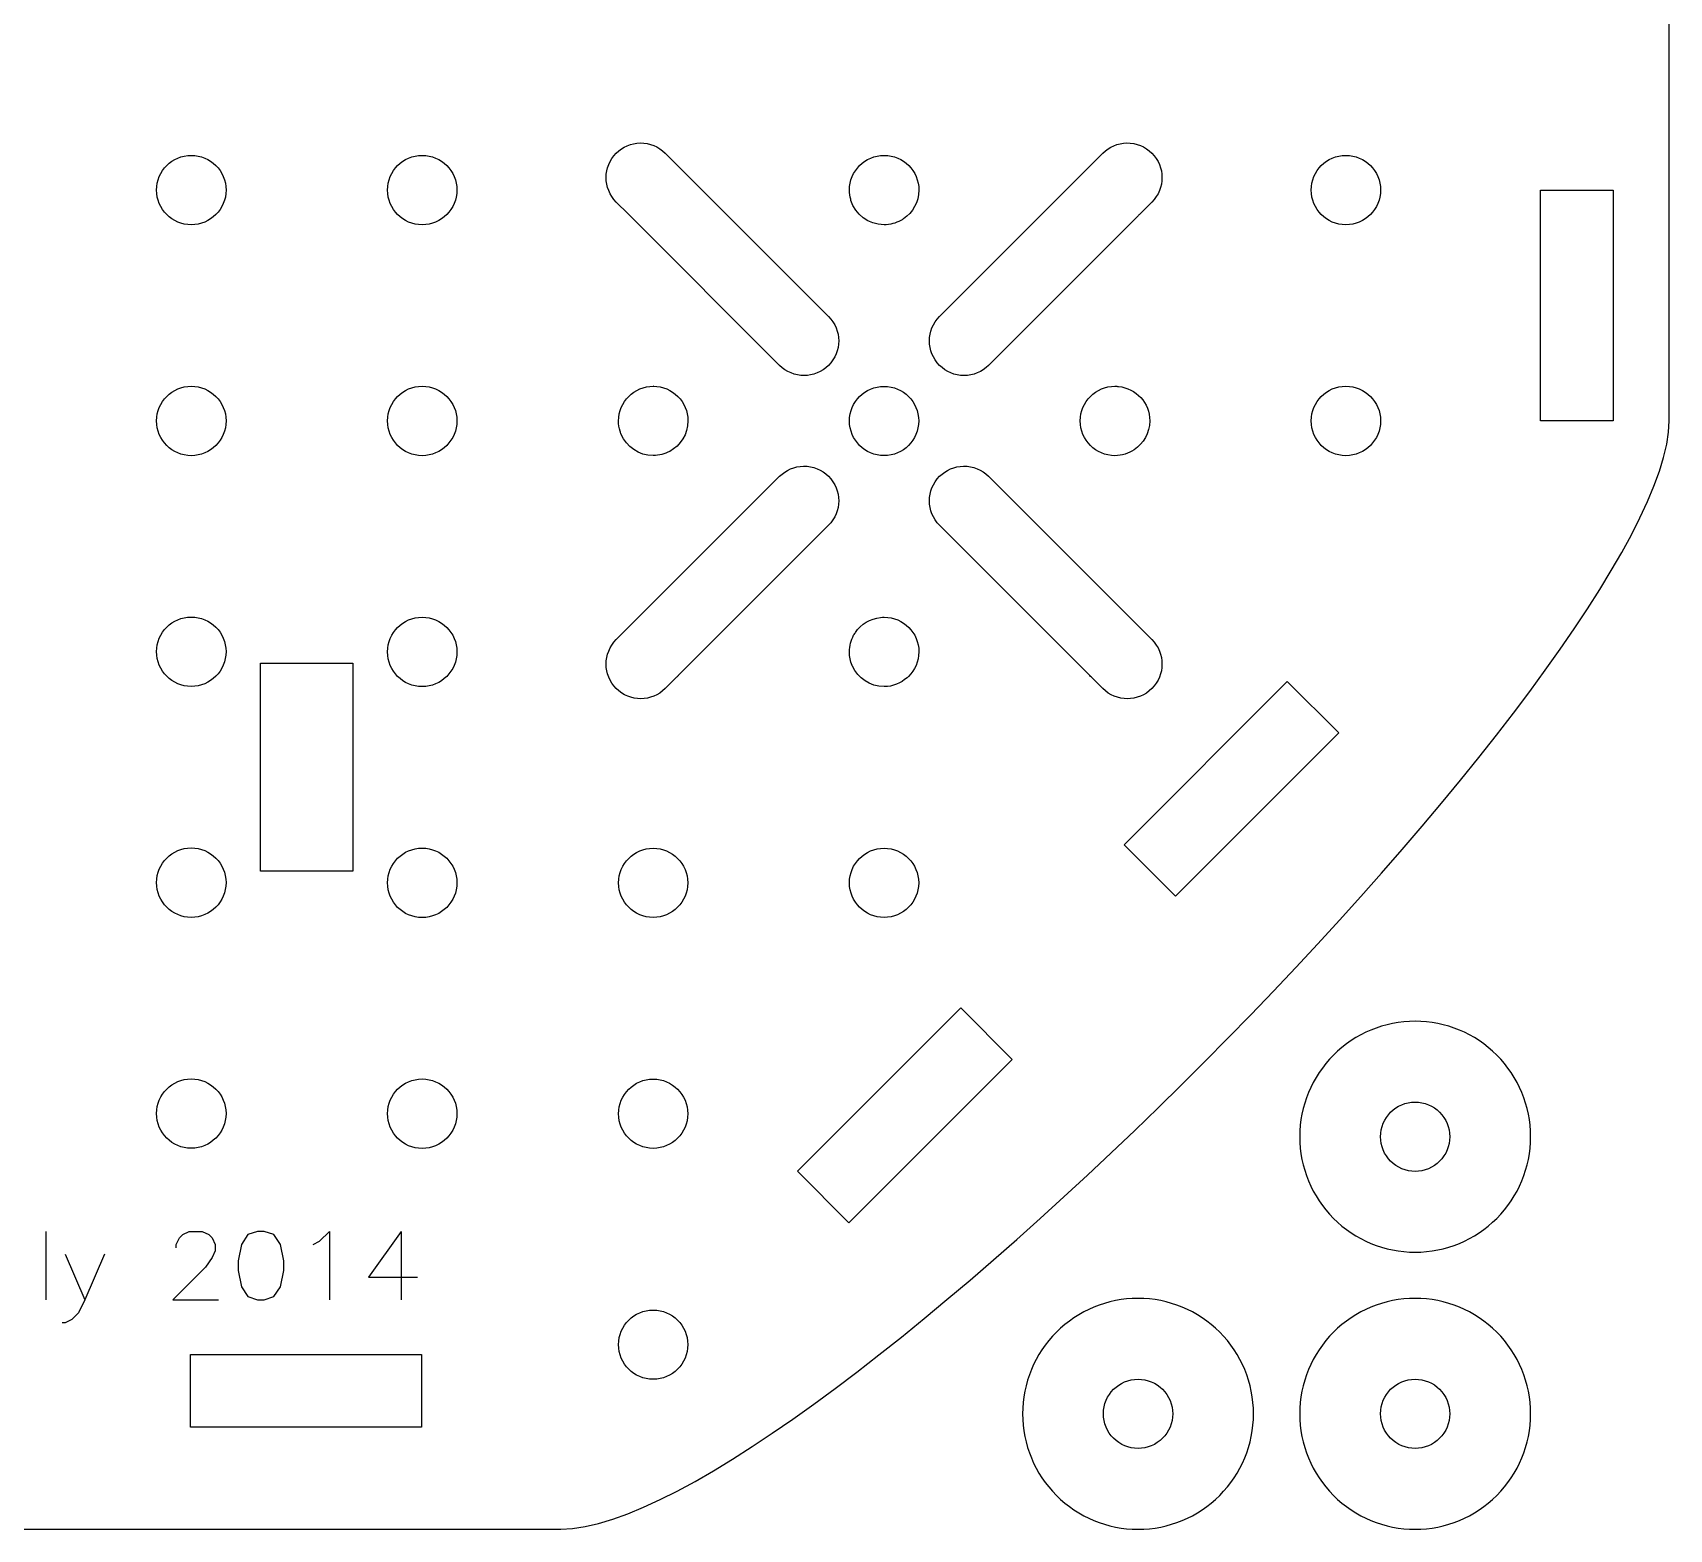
# Model space of a CAD drawing. Extents: x 14 to 308, y -244 to -76.
# Drawn here: x 235 to 305.8, y -243.8 to -179 of the extents above; entities that cross this region are included whole.
import ezdxf

# ---------------------------------------------------------------- set-up
doc = ezdxf.new("R2010")
doc.units = 0
doc.layers.add('Transparent', color=7, linetype='CONTINUOUS')

msp = doc.modelspace()

# ---------------------------------------------------------------- linework, layer by layer
at = {"layer": 'Transparent', "color": 7}
for p, q in [((305.828929, -195.845848), (305.828929, -172.855744)), ((261.270894, -183.813783), (261.270894, -183.813783)), ((282.342057, -183.813671), (282.342198, -183.813783)), ((241.825134, -184.35232), (241.825134, -184.35232)), ((251.824719, -184.35232), (251.824719, -184.35232)), ((271.834867, -184.353477), (271.836052, -184.35232)), ((271.834867, -184.353477), (271.834867, -184.353477)), ((274.232175, -191.324084), (280.762431, -184.794393)), ((291.825316, -184.35232), (291.825316, -184.35232)), ((283.424802, -186.374188), (282.927047, -186.871915)), ((300.253403, -185.854476), (303.403031, -185.854476)), ((300.253403, -190.540889), (300.253403, -185.854476)), ((300.253403, -185.854476), (300.253403, -185.854476)), ((303.403031, -185.854476), (303.403031, -190.537051)), ((267.303394, -193.445181), (260.802913, -186.944672)), ((272.669483, -187.097919), (272.66666, -187.100741)), ((300.253403, -195.854061), (300.253403, -190.540889)), ((303.403031, -190.537051), (303.403031, -195.854061)), ((241.825134, -194.349873), (241.825134, -194.349873)), ((251.824719, -194.349873), (251.824719, -194.349873)), ((261.835282, -194.350353), (261.835903, -194.349873)), ((261.838104, -194.350353), (261.835282, -194.350353)), ((271.82942, -194.353824), (271.82942, -194.353824)), ((281.825223, -194.349647), (281.825167, -194.349873)), ((291.825316, -194.349873), (291.825316, -194.349873)), ((260.398319, -196.29842), (260.398319, -196.295597)), ((303.403031, -195.854061), (300.253403, -195.854061)), ((268.341887, -197.811582), (268.341887, -197.811582)), ((275.270668, -197.811582), (275.270668, -197.811582)), ((276.353809, -198.250353), (283.424802, -205.321883)), ((269.424463, -200.371423), (262.928949, -206.867501)), ((241.824033, -204.344039), (241.824033, -204.344039)), ((251.824719, -204.351377), (251.824719, -204.351377)), ((271.829363, -204.352562), (271.835572, -204.352562)), ((271.835572, -204.352562), (271.836052, -204.351377)), ((271.835572, -204.352562), (271.835572, -204.352562)), ((244.828684, -206.349087), (248.828873, -206.349087)), ((244.828684, -215.348787), (244.828684, -206.349087)), ((244.828684, -206.349087), (244.828684, -206.349087)), ((248.828873, -206.349087), (248.828873, -215.348787)), ((281.303705, -207.44298), (280.808179, -206.947426)), ((282.221491, -214.203359), (289.292484, -207.132366)), ((289.292484, -207.132366), (291.519923, -209.359833)), ((289.292484, -207.132366), (289.292484, -207.132366)), ((291.519923, -209.359833), (284.448958, -216.430827)), ((241.824033, -214.344019), (241.824033, -214.344019)), ((251.824719, -214.352486), (251.824719, -214.352486)), ((261.829271, -214.355308), (261.829271, -214.355308)), ((271.82942, -214.355308), (271.82942, -214.355308)), ((284.448958, -216.430827), (282.221491, -214.203359)), ((248.828873, -215.348787), (244.828684, -215.348787)), ((268.080041, -228.345684), (275.151034, -221.274691)), ((275.150498, -221.274691), (277.377965, -223.502158)), ((275.151034, -221.274691), (275.150498, -221.274691)), ((294.828299, -221.849425), (294.828299, -221.849425)), ((277.377965, -223.502158), (270.307508, -230.572587)), ((241.824033, -224.344422), (241.824033, -224.344422)), ((251.824719, -224.349502), (251.824719, -224.349502)), ((261.829271, -224.354582), (261.829271, -224.354582)), ((294.828299, -225.349641), (294.828299, -225.349641)), ((270.307508, -230.572587), (268.080041, -228.345684)), ((235.526131, -230.950056), (235.526131, -233.914462)), ((241.454971, -231.091218), (241.737278, -230.950056)), ((241.737278, -230.950056), (242.301948, -230.950056)), ((242.301948, -230.950056), (242.584255, -231.091218)), ((244.701684, -230.950056), (244.278209, -231.091218)), ((244.984019, -230.950056), (244.701684, -230.950056)), ((245.407493, -231.091218), (244.984019, -230.950056)), ((247.383754, -231.373542), (247.807257, -230.950056)), ((247.807257, -230.950056), (247.807257, -233.914462)), ((250.912802, -230.950056), (249.501183, -232.926326)), ((250.912802, -230.950056), (250.912802, -233.914462)), ((270.307508, -230.572587), (270.307508, -230.572587)), ((241.172636, -231.514704), (241.313803, -231.23238)), ((241.172636, -231.655866), (241.172636, -231.514704)), ((241.313803, -231.23238), (241.454971, -231.091218)), ((242.584255, -231.091218), (242.725423, -231.23238)), ((242.725423, -231.23238), (242.86659, -231.514704)), ((242.86659, -231.514704), (242.86659, -231.797028)), ((243.995874, -231.514704), (243.854707, -232.220516)), ((244.278209, -231.091218), (243.995874, -231.514704)), ((245.689828, -231.514704), (245.407493, -231.091218)), ((245.830996, -232.220516), (245.689828, -231.514704)), ((247.101447, -231.514704), (247.383754, -231.373542)), ((236.373108, -231.93819), (237.220085, -233.914462)), ((238.067063, -231.93819), (237.220085, -233.914462)), ((242.725423, -232.079355), (242.443087, -232.50284)), ((242.86659, -231.797028), (242.725423, -232.079355)), ((243.854707, -232.220516), (243.854707, -232.644002)), ((245.830996, -232.644002), (245.830996, -232.220516)), ((242.443087, -232.50284), (241.031468, -233.914462)), ((243.854707, -232.644002), (243.995874, -233.349815)), ((245.689828, -233.349815), (245.830996, -232.644002)), ((249.501183, -232.926326), (251.618612, -232.926326)), ((243.995874, -233.349815), (244.278209, -233.7733)), ((244.278209, -233.7733), (244.701684, -233.914462)), ((244.984019, -233.914462), (245.407493, -233.7733)), ((245.407493, -233.7733), (245.689828, -233.349815)), ((282.828294, -233.849426), (282.828294, -233.849426)), ((294.828299, -233.849426), (294.828299, -233.849426)), ((236.93775, -234.479113), (236.655443, -234.761437)), ((237.220085, -233.914462), (236.93775, -234.479113)), ((241.031468, -233.914462), (243.007758, -233.914462)), ((244.701684, -233.914462), (244.984019, -233.914462)), ((261.829271, -234.354732), (261.829271, -234.354732)), ((236.373108, -234.902598), (236.231941, -234.902598)), ((236.655443, -234.761437), (236.373108, -234.902598)), ((241.799226, -236.275734), (251.799375, -236.275734)), ((241.799226, -239.425362), (241.799226, -236.275734)), ((241.799226, -236.275734), (241.799226, -236.275734)), ((251.799375, -236.275734), (251.799375, -239.425362)), ((282.828294, -237.349642), (282.828294, -237.349642)), ((294.828299, -237.349642), (294.828299, -237.349642)), ((251.799375, -239.425362), (241.799226, -239.425362)), ((216.828062, -243.844567), (257.836814, -243.844567))]:
    msp.add_line(p, q, dxfattribs=at)
for points in [[(260.232401, -186.374188), (259.646763, -185.788427), (259.646763, -184.838852), (260.232401, -184.253091)], [(260.232401, -184.253091), (260.508256, -183.977166), (260.880769, -183.819584), (261.270894, -183.813783)], [(261.270894, -183.813783), (261.676294, -183.807894), (262.066813, -183.966365), (262.35347, -184.253091)], [(262.35347, -184.253091), (262.35347, -184.253091), (269.424463, -191.324084), (269.424463, -191.324084)], [(280.767228, -184.789313), (280.767228, -184.789313), (281.303563, -184.252978), (281.303563, -184.252978)], [(281.303563, -184.252978), (281.579419, -183.977053), (281.951932, -183.819471), (282.342057, -183.813671)], [(282.342198, -183.813783), (282.747608, -183.807886), (283.138138, -183.966358), (283.424802, -184.253091)], [(283.424802, -184.253091), (284.01044, -184.838852), (284.01044, -185.788427), (283.424802, -186.374188)], [(240.325828, -185.851625), (240.325828, -185.023219), (240.996727, -184.35232), (241.825134, -184.35232)], [(241.825134, -184.35232), (242.653569, -184.35232), (243.333301, -185.023219), (243.333245, -185.851625)], [(250.325413, -185.851625), (250.325413, -185.023219), (250.996283, -184.35232), (251.824719, -184.35232)], [(251.824719, -184.35232), (252.653125, -184.35232), (253.332914, -185.023219), (253.332858, -185.851625)], [(270.326756, -185.852783), (270.326756, -185.024347), (271.006488, -184.353477), (271.834867, -184.353477)], [(271.836052, -184.35232), (272.664515, -184.35232), (273.335329, -185.02319), (273.335358, -185.851625)], [(280.762431, -184.794393), (280.765253, -184.791571), (280.765817, -184.791006), (280.767228, -184.789313)], [(290.32601, -185.851625), (290.32601, -185.023219), (290.996881, -184.35232), (291.825316, -184.35232)], [(291.825316, -184.35232), (292.653723, -184.35232), (293.333427, -185.023219), (293.333427, -185.851625)], [(241.825134, -187.359736), (240.996727, -187.359736), (240.325743, -186.680061), (240.325828, -185.851625)], [(243.333245, -185.851625), (243.333273, -186.680032), (242.653597, -187.359736), (241.825134, -187.359736)], [(251.824719, -187.359736), (250.996283, -187.359736), (250.325385, -186.680061), (250.325413, -185.851625)], [(253.332858, -185.851625), (253.332858, -186.680032), (252.653125, -187.359736), (251.824719, -187.359736)], [(260.740627, -186.882386), (260.740627, -186.882386), (260.232401, -186.374188), (260.232401, -186.374188)], [(270.383539, -186.254074), (270.34764, -186.126143), (270.326756, -185.992059), (270.326756, -185.852783)], [(270.39511, -186.298722), (270.390595, -186.284046), (270.387772, -186.268835), (270.383539, -186.254074)], [(271.828263, -187.356491), (271.153385, -187.356491), (270.583324, -186.911624), (270.39511, -186.298722)], [(273.335358, -185.851625), (273.335358, -186.371422), (273.070915, -186.828989), (272.669483, -187.097919)], [(291.825316, -187.359736), (290.996881, -187.359736), (290.325982, -186.680061), (290.32601, -185.851625)], [(293.333427, -185.851625), (293.333427, -186.680032), (292.653723, -187.359736), (291.825316, -187.359736)], [(260.802913, -186.944672), (260.781464, -186.924352), (260.760862, -186.903835), (260.740627, -186.882386)], [(282.846021, -186.952941), (282.846021, -186.952941), (276.353809, -193.445181), (276.353809, -193.445181)], [(282.927047, -186.871915), (282.901082, -186.900137), (282.874158, -186.926807), (282.846021, -186.952941)], [(272.54982, -187.171297), (272.335727, -187.28904), (272.089996, -187.356491), (271.828263, -187.356491)], [(272.66666, -187.100741), (272.628843, -187.126141), (272.589981, -187.149481), (272.54982, -187.171297)], [(269.424463, -191.324084), (270.010101, -191.909845), (270.010101, -192.85942), (269.424463, -193.445181)], [(274.232175, -193.445181), (273.646537, -192.85942), (273.646537, -191.909845), (274.232175, -191.324084)], [(269.424463, -193.445181), (268.838706, -194.0308), (267.889152, -194.0308), (267.303394, -193.445181)], [(275.292992, -193.884678), (274.895091, -193.884678), (274.513493, -193.726582), (274.232175, -193.445181)], [(276.353809, -193.445181), (276.072492, -193.726582), (275.690894, -193.884678), (275.292992, -193.884678)], [(240.325828, -195.849178), (240.325828, -195.020743), (240.996727, -194.349873), (241.825134, -194.349873)], [(241.825134, -194.349873), (242.653569, -194.349873), (243.333301, -195.020743), (243.333245, -195.849178)], [(250.325413, -195.849178), (250.325413, -195.020743), (250.996283, -194.349873), (251.824719, -194.349873)], [(251.824719, -194.349873), (252.653125, -194.349873), (253.332914, -195.020743), (253.332858, -195.849178)], [(260.329965, -195.849658), (260.329965, -195.021223), (261.009697, -194.350353), (261.838104, -194.350353)], [(261.835903, -194.349873), (262.664366, -194.349873), (263.33518, -195.020743), (263.335208, -195.849178)], [(270.330114, -195.853129), (270.330114, -195.024694), (271.000985, -194.353824), (271.82942, -194.353824)], [(271.82942, -194.353824), (272.657827, -194.353824), (273.328725, -195.024694), (273.328725, -195.853129)], [(280.325917, -195.848953), (280.325917, -195.020517), (280.996788, -194.349647), (281.825223, -194.349647)], [(281.825167, -194.349873), (281.878648, -194.349873), (281.931254, -194.352695), (281.983352, -194.358057)], [(281.983352, -194.358057), (282.742586, -194.432028), (283.335479, -195.071487), (283.335479, -195.850194)], [(290.32601, -195.849178), (290.32601, -195.020743), (290.996881, -194.349873), (291.825316, -194.349873)], [(291.825316, -194.349873), (292.653723, -194.349873), (293.333427, -195.020743), (293.333427, -195.849178)], [(241.825134, -197.357289), (240.996727, -197.357261), (240.325743, -196.677613), (240.325828, -195.849178)], [(243.333245, -195.849178), (243.333273, -196.677585), (242.653597, -197.357289), (241.825134, -197.357289)], [(251.824719, -197.357289), (250.996283, -197.357261), (250.325385, -196.677613), (250.325413, -195.849178)], [(253.332858, -195.849178), (253.332858, -196.677585), (252.653125, -197.357289), (251.824719, -197.357289)], [(257.836814, -243.844567), (268.197051, -243.844567), (305.832964, -205.849751), (305.828929, -195.845848)], [(260.398319, -196.295597), (260.354039, -196.154712), (260.329965, -196.004993), (260.329965, -195.849658)], [(260.447934, -196.432362), (260.429307, -196.388731), (260.412797, -196.344027), (260.398319, -196.29842)], [(263.335208, -195.849178), (263.335208, -196.420932), (263.015648, -196.917531), (262.545297, -197.17043)], [(271.82942, -197.352435), (271.000985, -197.352435), (270.330114, -196.681508), (270.330114, -195.853129)], [(273.328725, -195.853129), (273.328725, -196.681508), (272.657827, -197.352435), (271.82942, -197.352435)], [(281.825223, -197.357063), (280.996788, -197.357035), (280.325889, -196.677388), (280.325917, -195.848953)], [(283.335479, -195.850194), (283.335479, -196.371431), (283.069625, -196.83007), (282.66633, -197.098689)], [(291.825316, -197.357289), (290.996881, -197.357261), (290.325982, -196.677613), (290.32601, -195.849178)], [(293.333427, -195.849178), (293.333427, -196.677585), (292.653723, -197.357289), (291.825316, -197.357289)], [(261.830371, -197.351786), (261.207591, -197.351786), (260.674558, -196.972479), (260.447934, -196.432362)], [(262.545297, -197.17043), (262.332868, -197.285802), (262.089225, -197.351786), (261.830371, -197.351786)], [(282.657017, -197.104616), (282.418031, -197.263987), (282.131914, -197.357063), (281.825223, -197.357063)], [(282.66633, -197.098689), (282.663225, -197.101511), (282.660121, -197.102358), (282.657017, -197.104616)], [(260.232401, -205.321883), (260.232401, -205.321883), (267.303394, -198.250353), (267.303394, -198.250353)], [(267.303394, -198.250353), (267.579336, -197.974625), (267.951838, -197.81724), (268.341887, -197.811582)], [(268.341887, -197.811582), (268.747209, -197.805551), (269.137717, -197.963824), (269.424463, -198.250353)], [(269.424463, -198.250353), (270.010082, -198.836111), (270.010082, -199.785665), (269.424463, -200.371423)], [(274.232175, -200.371423), (273.646556, -199.785665), (273.646556, -198.836111), (274.232175, -198.250353)], [(274.232175, -198.250353), (274.508117, -197.974625), (274.88062, -197.81724), (275.270668, -197.811582)], [(275.270668, -197.811582), (275.676185, -197.805397), (276.066925, -197.963683), (276.353809, -198.250353)], [(280.73926, -206.878536), (280.73926, -206.878536), (274.232175, -200.371423), (274.232175, -200.371423)], [(240.324727, -205.843345), (240.324727, -205.014909), (240.995626, -204.344039), (241.824033, -204.344039)], [(241.824033, -204.344039), (242.652468, -204.344039), (243.332144, -205.014909), (243.332144, -205.843345)], [(250.325413, -205.850682), (250.325413, -205.022275), (250.996283, -204.351377), (251.824719, -204.351377)], [(251.824719, -204.351377), (252.653125, -204.351377), (253.332914, -205.022275), (253.332858, -205.850682)], [(270.586372, -205.012821), (270.829619, -204.653101), (271.22521, -204.405055), (271.680548, -204.360182)], [(271.680548, -204.360182), (271.729598, -204.355102), (271.7791, -204.352562), (271.829363, -204.352562)], [(271.836052, -204.351377), (272.664515, -204.351377), (273.335329, -205.022247), (273.335358, -205.850682)], [(260.232401, -207.44298), (259.646763, -206.857219), (259.646763, -205.907644), (260.232401, -205.321883)], [(270.327857, -205.850682), (270.327857, -205.591969), (270.394433, -205.348637), (270.510849, -205.136293)], [(270.510849, -205.136293), (270.524961, -205.110611), (270.541019, -205.086171), (270.556626, -205.061335)], [(270.556626, -205.061335), (270.566786, -205.045248), (270.575817, -205.028541), (270.586372, -205.012821)], [(283.424802, -205.321883), (284.01044, -205.907644), (284.01044, -206.857219), (283.424802, -207.44298)], [(241.824033, -207.351455), (240.995626, -207.351427), (240.324643, -206.67178), (240.324727, -205.843345)], [(243.332144, -205.843345), (243.332144, -206.671751), (242.652496, -207.351455), (241.824033, -207.351455)], [(251.824719, -207.358793), (250.996283, -207.358793), (250.325385, -206.679117), (250.325413, -205.850682)], [(253.332858, -205.850682), (253.332858, -206.679117), (252.653125, -207.358793), (251.824719, -207.358793)], [(270.448027, -206.436068), (270.370867, -206.256207), (270.327857, -206.058483), (270.327857, -205.850682)], [(273.335358, -205.850682), (273.335358, -206.267863), (273.16467, -206.644461), (272.889955, -206.916184)], [(262.928949, -206.867501), (262.901292, -206.897557), (262.872449, -206.925808), (262.84242, -206.953494)], [(270.461856, -206.464741), (270.457622, -206.455146), (270.45226, -206.445833), (270.448027, -206.436068)], [(271.82942, -207.359358), (271.219397, -207.359358), (270.696072, -206.989844), (270.461856, -206.464741)], [(272.889955, -206.916184), (272.869917, -206.936504), (272.845505, -206.951716), (272.824366, -206.970738)], [(280.808179, -206.947426), (280.784472, -206.925131), (280.761527, -206.902383), (280.73926, -206.878536)], [(262.35347, -207.44298), (261.767712, -208.028599), (260.818159, -208.028599), (260.232401, -207.44298)], [(262.84242, -206.953494), (262.84242, -206.953494), (262.35347, -207.44298), (262.35347, -207.44298)], [(272.824366, -206.970738), (272.559303, -207.209526), (272.213045, -207.359358), (271.82942, -207.359358)], [(283.424802, -207.44298), (282.839041, -208.028618), (281.889466, -208.028618), (281.303705, -207.44298)], [(240.324727, -215.843325), (240.324727, -215.014861), (240.995626, -214.344019), (241.824033, -214.344019)], [(241.824033, -214.344019), (242.652468, -214.344019), (243.332144, -215.014861), (243.332144, -215.843325)], [(250.325413, -215.851791), (250.325413, -215.023356), (250.996283, -214.352486), (251.824719, -214.352486)], [(251.824719, -214.352486), (252.653125, -214.352486), (253.332914, -215.023356), (253.332858, -215.851791)], [(260.329965, -215.854613), (260.329965, -215.026178), (261.000751, -214.355308), (261.829271, -214.355308)], [(261.829271, -214.355308), (262.657621, -214.355308), (263.328576, -215.026178), (263.328576, -215.854613)], [(270.330114, -215.854613), (270.330114, -215.026178), (271.000985, -214.355308), (271.82942, -214.355308)], [(271.82942, -214.355308), (272.657827, -214.355308), (273.328725, -215.026178), (273.328725, -215.854613)], [(241.824033, -217.351435), (240.995626, -217.351407), (240.324643, -216.671703), (240.324727, -215.843325)], [(243.332144, -215.843325), (243.332144, -216.671703), (242.652496, -217.351435), (241.824033, -217.351435)], [(251.824719, -217.359366), (250.996283, -217.359366), (250.325385, -216.680198), (250.325413, -215.851791)], [(253.332858, -215.851791), (253.332858, -216.680198), (252.653125, -217.359366), (251.824719, -217.359366)], [(261.829271, -217.353919), (261.000751, -217.353919), (260.329965, -216.682992), (260.329965, -215.854613)], [(263.328576, -215.854613), (263.328576, -216.682992), (262.657593, -217.353919), (261.829271, -217.353919)], [(271.82942, -217.353919), (271.000985, -217.353919), (270.330114, -216.68302), (270.330114, -215.854613)], [(273.328725, -215.854613), (273.328725, -216.68302), (272.657827, -217.353919), (271.82942, -217.353919)], [(294.828299, -221.849425), (293.502191, -221.849405), (292.230391, -222.37619), (291.292691, -223.31389)], [(298.363906, -223.31389), (297.426206, -222.37619), (296.154406, -221.849405), (294.828299, -221.849425)], [(291.292691, -223.31389), (290.354991, -224.251589), (289.828205, -225.523389), (289.828224, -226.849497)], [(299.828373, -226.849497), (299.828392, -225.523389), (299.301606, -224.251589), (298.363906, -223.31389)], [(240.324727, -225.843728), (240.324727, -225.015321), (240.995626, -224.344422), (241.824033, -224.344422)], [(241.824033, -224.344422), (242.652468, -224.344422), (243.332144, -225.015321), (243.332144, -225.843728)], [(250.325413, -225.848808), (250.325413, -225.020373), (250.996283, -224.349502), (251.824719, -224.349502)], [(251.824719, -224.349502), (252.653125, -224.349502), (253.332914, -225.020373), (253.332858, -225.848808)], [(260.329965, -225.853888), (260.329965, -225.025368), (261.000807, -224.354582), (261.829271, -224.354582)], [(261.829271, -224.354582), (262.657649, -224.354582), (263.328576, -225.025368), (263.328576, -225.853888)], [(293.328429, -226.849497), (293.328508, -226.021176), (293.999979, -225.349712), (294.828299, -225.349641)], [(294.828299, -225.349641), (295.226169, -225.349533), (295.607782, -225.507501), (295.889171, -225.788786)], [(241.824033, -227.351839), (240.995626, -227.351811), (240.324643, -226.672163), (240.324727, -225.843728)], [(243.332144, -225.843728), (243.332144, -226.672163), (242.652496, -227.351839), (241.824033, -227.351839)], [(251.824719, -227.356919), (250.996283, -227.356919), (250.325385, -226.677215), (250.325413, -225.848808)], [(253.332858, -225.848808), (253.332858, -226.677215), (252.653125, -227.356919), (251.824719, -227.356919)], [(261.829271, -227.353193), (261.000835, -227.353193), (260.329965, -226.682295), (260.329965, -225.853888)], [(263.328576, -225.853888), (263.328576, -226.682295), (262.657649, -227.353193), (261.829271, -227.353193)], [(295.889171, -225.788786), (296.170559, -226.070071), (296.328667, -226.451626), (296.328705, -226.849497)], [(289.828224, -226.849497), (289.828204, -228.175605), (290.35499, -229.447405), (291.29269, -230.385105)], [(293.767578, -227.910375), (293.48629, -227.628986), (293.32832, -227.24737), (293.328429, -226.849497)], [(296.328705, -226.849497), (296.328813, -227.247463), (296.17077, -227.62916), (295.889366, -227.910565)], [(298.363907, -230.385105), (299.301607, -229.447405), (299.828393, -228.175605), (299.828373, -226.849497)], [(294.828299, -228.349906), (294.430426, -228.349871), (294.048866, -228.191764), (293.767578, -227.910375)], [(295.889366, -227.910565), (295.607962, -228.19197), (295.226265, -228.350013), (294.828299, -228.349906)], [(291.29269, -230.385105), (292.23039, -231.322805), (293.50219, -231.849591), (294.828299, -231.849571)], [(294.828299, -231.849571), (296.154407, -231.849591), (297.426207, -231.322805), (298.363907, -230.385105)], [(282.828294, -233.849426), (281.502187, -233.849406), (280.230387, -234.376192), (279.292687, -235.313891)], [(286.363902, -235.313891), (285.426202, -234.376192), (284.154402, -233.849406), (282.828294, -233.849426)], [(294.828299, -233.849426), (293.502191, -233.849406), (292.230391, -234.376192), (291.292691, -235.313891)], [(298.363906, -235.313891), (297.426206, -234.376192), (296.154406, -233.849406), (294.828299, -233.849426)], [(260.329965, -235.854037), (260.329965, -235.025602), (261.000751, -234.354732), (261.829271, -234.354732)], [(261.829271, -234.354732), (262.657621, -234.354732), (263.328576, -235.025602), (263.328576, -235.854037)], [(261.829271, -237.353343), (261.000751, -237.353343), (260.329965, -236.682444), (260.329965, -235.854037)], [(263.328576, -235.854037), (263.328576, -236.682444), (262.657621, -237.353343), (261.829271, -237.353343)], [(279.292687, -235.313891), (278.354987, -236.251591), (277.828201, -237.52339), (277.82822, -238.849498)], [(287.828369, -238.849498), (287.828388, -237.52339), (287.301602, -236.251591), (286.363902, -235.313891)], [(291.292691, -235.313891), (290.354991, -236.251591), (289.828205, -237.52339), (289.828224, -238.849498)], [(299.828373, -238.849498), (299.828392, -237.52339), (299.301606, -236.251591), (298.363906, -235.313891)], [(281.328424, -238.849498), (281.328504, -238.021178), (281.999974, -237.349714), (282.828294, -237.349642)], [(282.828294, -237.349642), (283.226165, -237.349534), (283.607778, -237.507502), (283.889166, -237.788787)], [(293.328429, -238.849498), (293.328508, -238.021178), (293.999979, -237.349714), (294.828299, -237.349642)], [(294.828299, -237.349642), (295.226169, -237.349534), (295.607782, -237.507502), (295.889171, -237.788787)], [(283.889166, -237.788787), (284.170555, -238.070072), (284.328662, -238.451628), (284.328701, -238.849498)], [(295.889171, -237.788787), (296.170559, -238.070072), (296.328667, -238.451628), (296.328705, -238.849498)], [(277.82822, -238.849498), (277.8282, -240.175606), (278.354986, -241.447406), (279.292686, -242.385106)], [(281.767574, -239.910377), (281.486285, -239.628987), (281.328316, -239.247371), (281.328424, -238.849498)], [(284.328701, -238.849498), (284.328809, -239.247464), (284.170766, -239.629161), (283.889362, -239.910566)], [(286.363903, -242.385106), (287.301603, -241.447406), (287.828389, -240.175606), (287.828369, -238.849498)], [(289.828224, -238.849498), (289.828204, -240.175606), (290.35499, -241.447406), (291.29269, -242.385106)], [(293.767578, -239.910377), (293.48629, -239.628987), (293.32832, -239.247371), (293.328429, -238.849498)], [(296.328705, -238.849498), (296.328813, -239.247464), (296.17077, -239.629161), (295.889366, -239.910566)], [(298.363907, -242.385106), (299.301607, -241.447406), (299.828393, -240.175606), (299.828373, -238.849498)], [(282.828294, -240.349907), (282.430421, -240.349873), (282.048862, -240.191766), (281.767574, -239.910377)], [(283.889362, -239.910566), (283.607958, -240.191971), (283.22626, -240.350015), (282.828294, -240.349907)], [(294.828299, -240.349907), (294.430426, -240.349873), (294.048866, -240.191766), (293.767578, -239.910377)], [(295.889366, -239.910566), (295.607962, -240.191971), (295.226265, -240.350015), (294.828299, -240.349907)], [(279.292686, -242.385106), (280.230386, -243.322807), (281.502186, -243.849592), (282.828294, -243.849573)], [(282.828294, -243.849573), (284.154403, -243.849592), (285.426203, -243.322807), (286.363903, -242.385106)], [(291.29269, -242.385106), (292.23039, -243.322807), (293.50219, -243.849592), (294.828299, -243.849573)], [(294.828299, -243.849573), (296.154407, -243.849592), (297.426207, -243.322807), (298.363907, -242.385106)]]:
    msp.add_open_spline(points, degree=3, dxfattribs=at)

doc.saveas('drawing.dxf')
